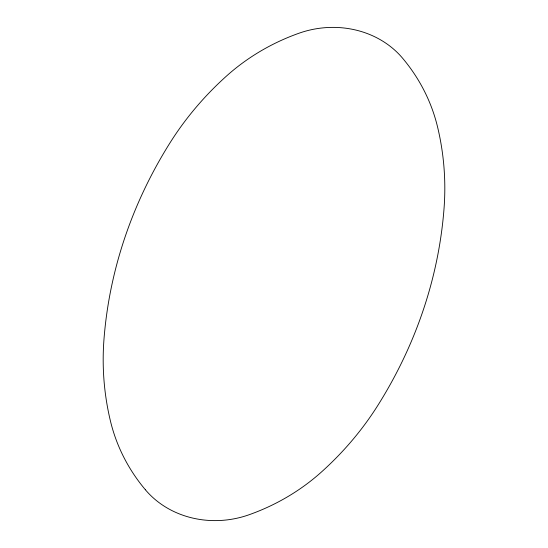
<?xml version="1.0" encoding="UTF-8"?>
<svg xmlns="http://www.w3.org/2000/svg" width="548" height="548" viewBox="0 0 548 548"><rect width="100%" height="100%" fill="white"/><g stroke="black" fill="none" stroke-linecap="round" stroke-linejoin="round"><path stroke-width="0.82" d="M145.371 489.748A91.674 82.323 -11.4 0 0 249.052 514.757A202.863 182.176 -11.4 0 0 321.539 471.917A324.211 291.146 -11.4 0 0 378.01 405.13A496.68 446.031 -11.4 0 0 444.003 208.966A324.211 291.146 -11.4 0 0 437.571 127.006A202.863 182.176 -11.4 0 0 402.629 58.252A91.674 82.323 -11.4 0 0 298.948 33.243A202.863 182.176 -11.4 0 0 226.461 76.083A324.211 291.146 -11.4 0 0 169.99 142.87A496.68 446.031 -11.4 0 0 103.997 339.034A324.211 291.146 -11.4 0 0 110.429 420.994A202.863 182.176 -11.4 0 0 145.371 489.748"/></g></svg>
